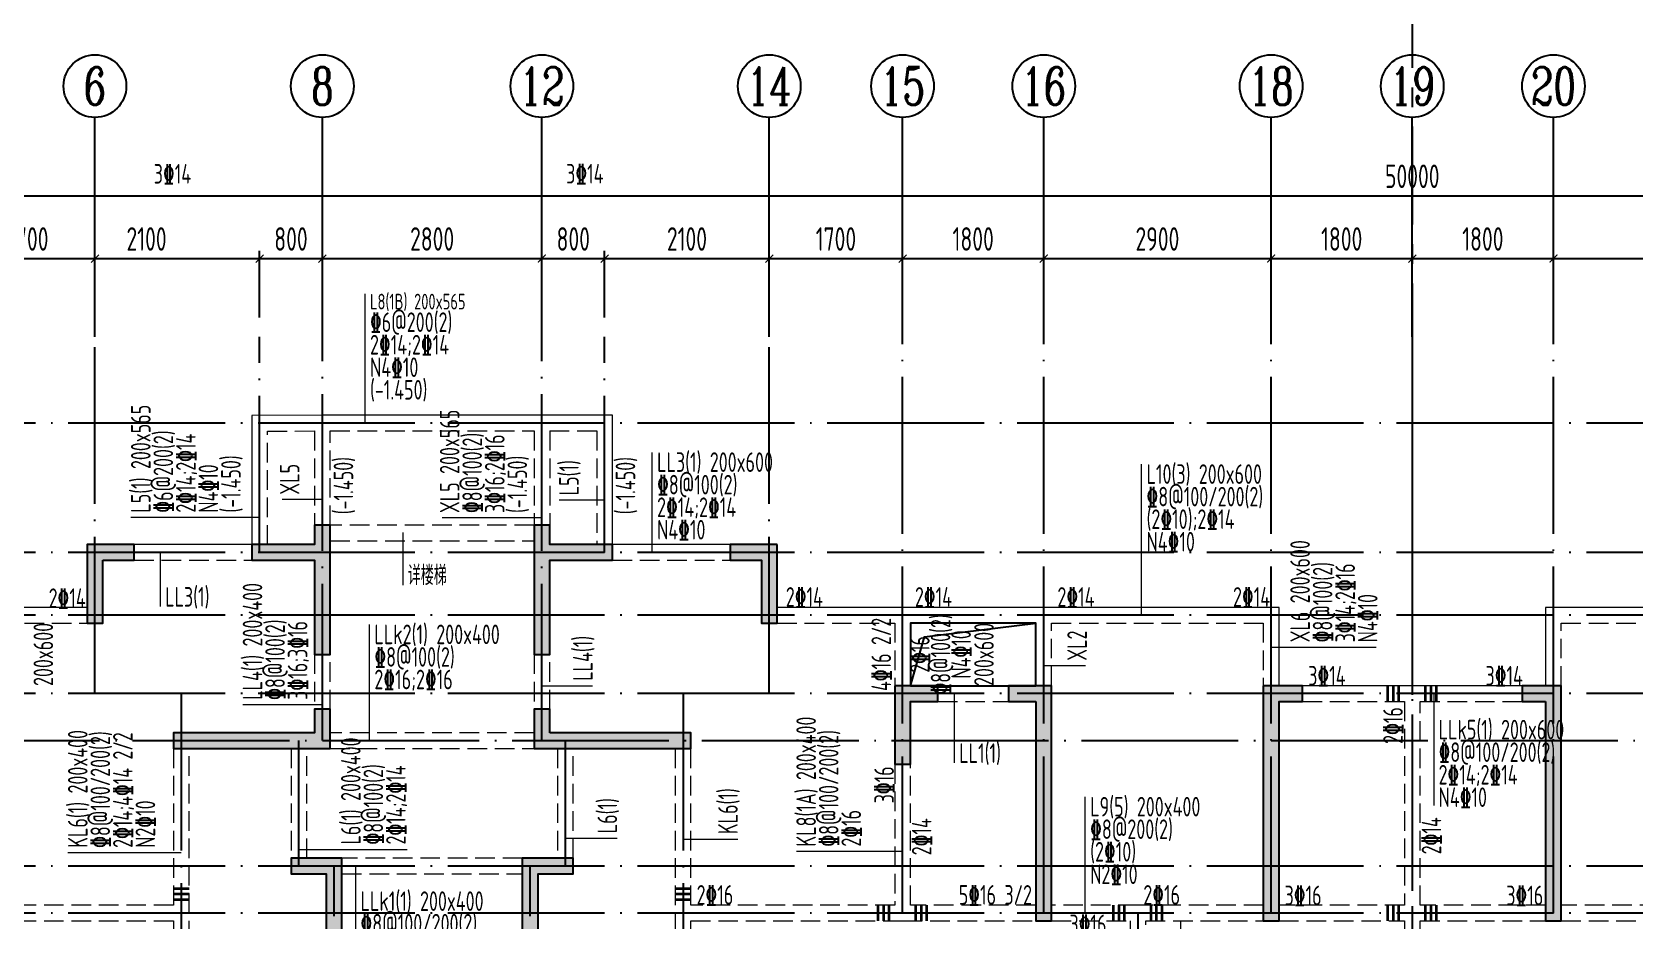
# Model space of a CAD drawing. Extents: x -812054 to 22247, y -644080 to 1003627.
# Drawn here: x -244273 to -223832, y -427565 to -416225 of the extents above; entities that cross this region are included whole.
import ezdxf
from ezdxf.enums import TextEntityAlignment as Align

# ---------------------------------------------------------------- set-up
doc = ezdxf.new("R2010")
doc.units = 0
doc.header["$LTSCALE"] = 1000
for name, pattern in [('CENTER', [2, 1.25, -0.25, 0.25, -0.25]), ('DASH', [0.35, 0.25, -0.1]), ('DOTE', [2.42, 2, -0.2, 0.02, -0.2])]:
    doc.linetypes.add(name, pattern=pattern)
doc.layers.get('0').update_dxf_attribs({"linetype": 'CONTINUOUS'})
doc.layers.get('DEFPOINTS').update_dxf_attribs({"linetype": 'CONTINUOUS'})
for name, color, linetype in [('A-AXIS', 1, 'CONTINUOUS'), ('A-DOTE', 10, 'DOTE'), ('AXIS_NUM', 7, 'CONTINUOUS'), ('S-D洞口', 4, 'CONTINUOUS'), ('S-L主梁线', 4, 'DASH'), ('S-L梁编号', 6, 'CONTINUOUS'), ('S-L梁配筋', 7, 'CONTINUOUS'), ('S-Q墙填充', 252, 'CONTINUOUS'), ('S-Q墙实线', 6, 'CONTINUOUS'), ('S-Y一般标注', 3, 'CONTINUOUS'), ('THIN', 7, 'CONTINUOUS')]:
    doc.layers.add(name, color=color, linetype=linetype)
doc.layers.add('梁附加箍筋', color=1, linetype='CONTINUOUS', lineweight=35)
doc.styles.add('TSSD_Axis', font='complex.shx', dxfattribs={"width": 0.7, "bigfont": 'hztxt.shx'})
doc.styles.add('TSSD_DIMENSION', font='Tssdeng.shx', dxfattribs={"width": 0.7, "bigfont": 'tssdchn.shx'})
doc.styles.add('TSSD_REIN', font='tssdeng.shx', dxfattribs={"width": 0.7, "height": 300, "bigfont": 'tssdchn.shx'})
doc.dimstyles.new('TSSD_100_100', dxfattribs={"dimtxt": 300, "dimasz": 100, "dimexe": 100, "dimexo": 250, "dimgap": 100, "dimtad": 1, "dimdec": 0, "dimzin": 0, "dimdsep": 46, "dimtxsty": 'TSSD_DIMENSION', "dimblk": 'ARCHTICK', "dimcen": 0, "dimdle": 100, "dimclrt": 7, "dimadec": 0, "dimazin": 0, "dimtfac": 1, "dimtdec": 0, "dimtix": 1, "dimtmove": 2, "dimatfit": 3, "dimldrblk": 'ARCHTICK', "dimfxl": 1, "dimtolj": 1, "dimtzin": 0, "dimarcsym": 0})

# ---------------------------------------------------------------- blocks, each defined once
blk = doc.blocks.new('ts_axno')
at = {"color": 0, "linetype": 'ByBlock', "lineweight": -2}
blk.add_circle((0, 0), 0.5, dxfattribs=at)
at = {"color": 0, "linetype": 'ByBlock', "lineweight": -2, "style": 'TSSD_Axis', "width": 0.7}
blk.add_attdef('A', text='', height=0.6, dxfattribs=at).set_placement((0, 0), align=Align.MIDDLE_CENTER)
blk = doc.blocks.new('_ArchTick')
at = {"color": 0, "linetype": 'ByBlock', "const_width": 0.15}
blk.add_lwpolyline([(-0.5, -0.5), (0.5, 0.5)], dxfattribs=at)
blk = doc.blocks.new('*D140')
at = {"layer": 'DEFPOINTS', "color": 0, "transparency": 16777216}
for p in [(12800, 19250), (11100, 18250), (12800, 18250)]:
    blk.add_point(p, dxfattribs=at)
at = {"layer": 'S-Y一般标注', "color": 0, "lineweight": -2, "transparency": 16777216}
for p, q in [((11000, 19250), (12900, 19250)), ((11100, 18500), (11100, 19350)), ((12800, 18500), (12800, 19350))]:
    blk.add_line(p, q, dxfattribs=at)
at = {"layer": 'S-Y一般标注', "color": 0, "lineweight": -2, "transparency": 16777216, "xscale": 100, "yscale": 100, "zscale": 100, "rotation": 180}
blk.add_blockref('_ArchTick', (11100, 19250), dxfattribs=at)
at = {"layer": 'S-Y一般标注', "color": 0, "lineweight": -2, "transparency": 16777216, "xscale": 100, "yscale": 100, "zscale": 100}
blk.add_blockref('_ArchTick', (12800, 19250), dxfattribs=at)
at = {"layer": 'S-Y一般标注', "color": 7, "transparency": 16777216, "insert": (11950, 19500), "char_height": 300, "attachment_point": 5, "style": 'TSSD_DIMENSION'}
blk.add_mtext('\\A1;1700', dxfattribs=at)
blk = doc.blocks.new('*D141')
at = {"layer": 'DEFPOINTS', "color": 0, "transparency": 16777216}
for p in [(14900, 19250), (12800, 18250), (14900, 18250)]:
    blk.add_point(p, dxfattribs=at)
at = {"layer": 'S-Y一般标注', "color": 0, "lineweight": -2, "transparency": 16777216}
for p, q in [((12700, 19250), (15000, 19250)), ((12800, 18500), (12800, 19350)), ((14900, 18500), (14900, 19350))]:
    blk.add_line(p, q, dxfattribs=at)
at = {"layer": 'S-Y一般标注', "color": 0, "lineweight": -2, "transparency": 16777216, "xscale": 100, "yscale": 100, "zscale": 100, "rotation": 180}
blk.add_blockref('_ArchTick', (12800, 19250), dxfattribs=at)
at = {"layer": 'S-Y一般标注', "color": 0, "lineweight": -2, "transparency": 16777216, "xscale": 100, "yscale": 100, "zscale": 100}
blk.add_blockref('_ArchTick', (14900, 19250), dxfattribs=at)
at = {"layer": 'S-Y一般标注', "color": 7, "transparency": 16777216, "insert": (13458, 19500), "char_height": 300, "attachment_point": 5, "style": 'TSSD_DIMENSION'}
blk.add_mtext('\\A1;2100', dxfattribs=at)
blk = doc.blocks.new('*D142')
at = {"layer": 'DEFPOINTS', "color": 0, "transparency": 16777216}
for p in [(18500, 19250), (15700, 18250), (18500, 18250)]:
    blk.add_point(p, dxfattribs=at)
at = {"layer": 'S-Y一般标注', "color": 0, "lineweight": -2, "transparency": 16777216}
for p, q in [((15600, 19250), (18600, 19250)), ((15700, 18500), (15700, 19350)), ((18500, 18500), (18500, 19350))]:
    blk.add_line(p, q, dxfattribs=at)
at = {"layer": 'S-Y一般标注', "color": 0, "lineweight": -2, "transparency": 16777216, "xscale": 100, "yscale": 100, "zscale": 100, "rotation": 180}
blk.add_blockref('_ArchTick', (15700, 19250), dxfattribs=at)
at = {"layer": 'S-Y一般标注', "color": 0, "lineweight": -2, "transparency": 16777216, "xscale": 100, "yscale": 100, "zscale": 100}
blk.add_blockref('_ArchTick', (18500, 19250), dxfattribs=at)
at = {"layer": 'S-Y一般标注', "color": 7, "transparency": 16777216, "insert": (17100, 19500), "char_height": 300, "attachment_point": 5, "style": 'TSSD_DIMENSION'}
blk.add_mtext('\\A1;2800', dxfattribs=at)
blk = doc.blocks.new('*D143')
at = {"layer": 'DEFPOINTS', "color": 0, "transparency": 16777216}
for p in [(19300, 19250), (18500, 18250), (19300, 18250)]:
    blk.add_point(p, dxfattribs=at)
at = {"layer": 'S-Y一般标注', "color": 0, "lineweight": -2, "transparency": 16777216}
for p, q in [((18400, 19250), (19400, 19250)), ((18500, 18500), (18500, 19350)), ((19300, 18500), (19300, 19350))]:
    blk.add_line(p, q, dxfattribs=at)
at = {"layer": 'S-Y一般标注', "color": 0, "lineweight": -2, "transparency": 16777216, "xscale": 100, "yscale": 100, "zscale": 100, "rotation": 180}
blk.add_blockref('_ArchTick', (18500, 19250), dxfattribs=at)
at = {"layer": 'S-Y一般标注', "color": 0, "lineweight": -2, "transparency": 16777216, "xscale": 100, "yscale": 100, "zscale": 100}
blk.add_blockref('_ArchTick', (19300, 19250), dxfattribs=at)
at = {"layer": 'S-Y一般标注', "color": 7, "transparency": 16777216, "insert": (18900, 19500), "char_height": 300, "attachment_point": 5, "style": 'TSSD_DIMENSION'}
blk.add_mtext('\\A1;800', dxfattribs=at)
blk = doc.blocks.new('*D144')
at = {"layer": 'DEFPOINTS', "color": 0, "transparency": 16777216}
for p in [(23100, 19250), (21400, 18250), (23100, 18250)]:
    blk.add_point(p, dxfattribs=at)
at = {"layer": 'S-Y一般标注', "color": 0, "lineweight": -2, "transparency": 16777216}
for p, q in [((21300, 19250), (23200, 19250)), ((21400, 18500), (21400, 19350)), ((23100, 18500), (23100, 19350))]:
    blk.add_line(p, q, dxfattribs=at)
at = {"layer": 'S-Y一般标注', "color": 0, "lineweight": -2, "transparency": 16777216, "xscale": 100, "yscale": 100, "zscale": 100, "rotation": 180}
blk.add_blockref('_ArchTick', (21400, 19250), dxfattribs=at)
at = {"layer": 'S-Y一般标注', "color": 0, "lineweight": -2, "transparency": 16777216, "xscale": 100, "yscale": 100, "zscale": 100}
blk.add_blockref('_ArchTick', (23100, 19250), dxfattribs=at)
at = {"layer": 'S-Y一般标注', "color": 7, "transparency": 16777216, "insert": (22250, 19500), "char_height": 300, "attachment_point": 5, "style": 'TSSD_DIMENSION'}
blk.add_mtext('\\A1;1700', dxfattribs=at)
blk = doc.blocks.new('*D145')
at = {"layer": 'DEFPOINTS', "color": 0, "transparency": 16777216}
for p in [(24900, 19250), (23100, 18250), (24900, 18250)]:
    blk.add_point(p, dxfattribs=at)
at = {"layer": 'S-Y一般标注', "color": 0, "lineweight": -2, "transparency": 16777216}
for p, q in [((23000, 19250), (25000, 19250)), ((23100, 18500), (23100, 19350)), ((24900, 18500), (24900, 19350))]:
    blk.add_line(p, q, dxfattribs=at)
at = {"layer": 'S-Y一般标注', "color": 0, "lineweight": -2, "transparency": 16777216, "xscale": 100, "yscale": 100, "zscale": 100, "rotation": 180}
blk.add_blockref('_ArchTick', (23100, 19250), dxfattribs=at)
at = {"layer": 'S-Y一般标注', "color": 0, "lineweight": -2, "transparency": 16777216, "xscale": 100, "yscale": 100, "zscale": 100}
blk.add_blockref('_ArchTick', (24900, 19250), dxfattribs=at)
at = {"layer": 'S-Y一般标注', "color": 7, "transparency": 16777216, "insert": (24000, 19500), "char_height": 300, "attachment_point": 5, "style": 'TSSD_DIMENSION'}
blk.add_mtext('\\A1;1800', dxfattribs=at)
blk = doc.blocks.new('*D146')
at = {"layer": 'DEFPOINTS', "color": 0, "transparency": 16777216}
for p in [(27800, 19250), (24900, 18250), (27800, 18250)]:
    blk.add_point(p, dxfattribs=at)
at = {"layer": 'S-Y一般标注', "color": 0, "lineweight": -2, "transparency": 16777216}
for p, q in [((24800, 19250), (27900, 19250)), ((24900, 18500), (24900, 19350)), ((27800, 18500), (27800, 19350))]:
    blk.add_line(p, q, dxfattribs=at)
at = {"layer": 'S-Y一般标注', "color": 0, "lineweight": -2, "transparency": 16777216, "xscale": 100, "yscale": 100, "zscale": 100, "rotation": 180}
blk.add_blockref('_ArchTick', (24900, 19250), dxfattribs=at)
at = {"layer": 'S-Y一般标注', "color": 0, "lineweight": -2, "transparency": 16777216, "xscale": 100, "yscale": 100, "zscale": 100}
blk.add_blockref('_ArchTick', (27800, 19250), dxfattribs=at)
at = {"layer": 'S-Y一般标注', "color": 7, "transparency": 16777216, "insert": (26350, 19500), "char_height": 300, "attachment_point": 5, "style": 'TSSD_DIMENSION'}
blk.add_mtext('\\A1;2900', dxfattribs=at)
blk = doc.blocks.new('*D147')
at = {"layer": 'DEFPOINTS', "color": 0, "transparency": 16777216}
for p in [(29600, 19250), (27800, 18250), (29600, 18250)]:
    blk.add_point(p, dxfattribs=at)
at = {"layer": 'S-Y一般标注', "color": 0, "lineweight": -2, "transparency": 16777216}
for p, q in [((27700, 19250), (29700, 19250)), ((27800, 18500), (27800, 19350)), ((29600, 18500), (29600, 19350))]:
    blk.add_line(p, q, dxfattribs=at)
at = {"layer": 'S-Y一般标注', "color": 0, "lineweight": -2, "transparency": 16777216, "xscale": 100, "yscale": 100, "zscale": 100, "rotation": 180}
blk.add_blockref('_ArchTick', (27800, 19250), dxfattribs=at)
at = {"layer": 'S-Y一般标注', "color": 0, "lineweight": -2, "transparency": 16777216, "xscale": 100, "yscale": 100, "zscale": 100}
blk.add_blockref('_ArchTick', (29600, 19250), dxfattribs=at)
at = {"layer": 'S-Y一般标注', "color": 7, "transparency": 16777216, "insert": (28700, 19500), "char_height": 300, "attachment_point": 5, "style": 'TSSD_DIMENSION'}
blk.add_mtext('\\A1;1800', dxfattribs=at)
blk = doc.blocks.new('*D148')
at = {"layer": 'DEFPOINTS', "color": 0, "transparency": 16777216}
for p in [(31400, 19250), (29600, 18250), (31400, 18250)]:
    blk.add_point(p, dxfattribs=at)
at = {"layer": 'S-Y一般标注', "color": 0, "lineweight": -2, "transparency": 16777216}
for p, q in [((29500, 19250), (31500, 19250)), ((29600, 18500), (29600, 19350)), ((31400, 18500), (31400, 19350))]:
    blk.add_line(p, q, dxfattribs=at)
at = {"layer": 'S-Y一般标注', "color": 0, "lineweight": -2, "transparency": 16777216, "xscale": 100, "yscale": 100, "zscale": 100, "rotation": 180}
blk.add_blockref('_ArchTick', (29600, 19250), dxfattribs=at)
at = {"layer": 'S-Y一般标注', "color": 0, "lineweight": -2, "transparency": 16777216, "xscale": 100, "yscale": 100, "zscale": 100}
blk.add_blockref('_ArchTick', (31400, 19250), dxfattribs=at)
at = {"layer": 'S-Y一般标注', "color": 7, "transparency": 16777216, "insert": (30500, 19500), "char_height": 300, "attachment_point": 5, "style": 'TSSD_DIMENSION'}
blk.add_mtext('\\A1;1800', dxfattribs=at)
blk = doc.blocks.new('*D149')
at = {"layer": 'DEFPOINTS', "color": 0, "transparency": 16777216}
for p in [(34300, 19250), (31400, 18250), (34300, 18250)]:
    blk.add_point(p, dxfattribs=at)
at = {"layer": 'S-Y一般标注', "color": 0, "lineweight": -2, "transparency": 16777216}
for p, q in [((31300, 19250), (34400, 19250)), ((31400, 18500), (31400, 19350)), ((34300, 18500), (34300, 19350))]:
    blk.add_line(p, q, dxfattribs=at)
at = {"layer": 'S-Y一般标注', "color": 0, "lineweight": -2, "transparency": 16777216, "xscale": 100, "yscale": 100, "zscale": 100, "rotation": 180}
blk.add_blockref('_ArchTick', (31400, 19250), dxfattribs=at)
at = {"layer": 'S-Y一般标注', "color": 0, "lineweight": -2, "transparency": 16777216, "xscale": 100, "yscale": 100, "zscale": 100}
blk.add_blockref('_ArchTick', (34300, 19250), dxfattribs=at)
at = {"layer": 'S-Y一般标注', "color": 7, "transparency": 16777216, "insert": (32850, 19500), "char_height": 300, "attachment_point": 5, "style": 'TSSD_DIMENSION'}
blk.add_mtext('\\A1;2900', dxfattribs=at)
blk = doc.blocks.new('*D159')
at = {"layer": 'DEFPOINTS', "color": 0, "transparency": 16777216}
for p in [(54600, 20050), (4600, 18250), (54600, 18250)]:
    blk.add_point(p, dxfattribs=at)
at = {"layer": 'S-Y一般标注', "color": 0, "lineweight": -2, "transparency": 16777216}
for p, q in [((4500, 20050), (54700, 20050)), ((4600, 18500), (4600, 20150)), ((54600, 18500), (54600, 20150))]:
    blk.add_line(p, q, dxfattribs=at)
at = {"layer": 'S-Y一般标注', "color": 0, "lineweight": -2, "transparency": 16777216, "xscale": 100, "yscale": 100, "zscale": 100, "rotation": 180}
blk.add_blockref('_ArchTick', (4600, 20050), dxfattribs=at)
at = {"layer": 'S-Y一般标注', "color": 0, "lineweight": -2, "transparency": 16777216, "xscale": 100, "yscale": 100, "zscale": 100}
blk.add_blockref('_ArchTick', (54600, 20050), dxfattribs=at)
at = {"layer": 'S-Y一般标注', "color": 7, "transparency": 16777216, "insert": (29600, 20300), "char_height": 300, "attachment_point": 5, "style": 'TSSD_DIMENSION'}
blk.add_mtext('\\A1;50000', dxfattribs=at)
blk = doc.blocks.new('*D170')
at = {"layer": 'DEFPOINTS', "color": 0, "transparency": 16777216}
for p in [(15700, 19250), (14900, 18250), (15700, 18250)]:
    blk.add_point(p, dxfattribs=at)
at = {"layer": 'S-Y一般标注', "color": 0, "lineweight": -2, "transparency": 16777216}
for p, q in [((14800, 19250), (15800, 19250)), ((14900, 18500), (14900, 19350)), ((15700, 18500), (15700, 19350))]:
    blk.add_line(p, q, dxfattribs=at)
at = {"layer": 'S-Y一般标注', "color": 0, "lineweight": -2, "transparency": 16777216, "xscale": 100, "yscale": 100, "zscale": 100, "rotation": 180}
blk.add_blockref('_ArchTick', (14900, 19250), dxfattribs=at)
at = {"layer": 'S-Y一般标注', "color": 0, "lineweight": -2, "transparency": 16777216, "xscale": 100, "yscale": 100, "zscale": 100}
blk.add_blockref('_ArchTick', (15700, 19250), dxfattribs=at)
at = {"layer": 'S-Y一般标注', "color": 7, "transparency": 16777216, "insert": (15300, 19500), "char_height": 300, "attachment_point": 5, "style": 'TSSD_DIMENSION'}
blk.add_mtext('\\A1;800', dxfattribs=at)
blk = doc.blocks.new('*D171')
at = {"layer": 'DEFPOINTS', "color": 0, "transparency": 16777216}
for p in [(21400, 19250), (19300, 18250), (21400, 18250)]:
    blk.add_point(p, dxfattribs=at)
at = {"layer": 'S-Y一般标注', "color": 0, "lineweight": -2, "transparency": 16777216}
for p, q in [((19200, 19250), (21500, 19250)), ((19300, 18500), (19300, 19350)), ((21400, 18500), (21400, 19350))]:
    blk.add_line(p, q, dxfattribs=at)
at = {"layer": 'S-Y一般标注', "color": 0, "lineweight": -2, "transparency": 16777216, "xscale": 100, "yscale": 100, "zscale": 100, "rotation": 180}
blk.add_blockref('_ArchTick', (19300, 19250), dxfattribs=at)
at = {"layer": 'S-Y一般标注', "color": 0, "lineweight": -2, "transparency": 16777216, "xscale": 100, "yscale": 100, "zscale": 100}
blk.add_blockref('_ArchTick', (21400, 19250), dxfattribs=at)
at = {"layer": 'S-Y一般标注', "color": 7, "transparency": 16777216, "insert": (20350, 19500), "char_height": 300, "attachment_point": 5, "style": 'TSSD_DIMENSION'}
blk.add_mtext('\\A1;2100', dxfattribs=at)
blk = doc.blocks.new('20210807.15312078')
at = {"layer": 'S-Q墙填充'}
h = blk.add_hatch(color=252, dxfattribs=at)
h.dxf.hatch_style = 1
h.paths.add_polyline_path([(72216, 67840), (72216, 68190), (72016, 68190), (72016, 67940), (71216, 67940), (71216, 67740), (72016, 67740), (72016, 66540), (72216, 66540)])
h = blk.add_hatch(color=252, dxfattribs=at)
h.dxf.hatch_style = 1
h.paths.add_polyline_path([(74816, 67840), (74816, 66540), (75016, 66540), (75016, 67740), (75815, 67740), (75815, 67940), (75016, 67940), (75016, 68190), (74816, 68190)])
h = blk.add_hatch(color=252, dxfattribs=at)
h.dxf.hatch_style = 1
h.paths.add_polyline_path([(69316, 67740), (69716, 67740), (69716, 67940), (69116, 67940), (69116, 66940), (69316, 66940)])
h = blk.add_hatch(color=252, dxfattribs=at)
h.dxf.hatch_style = 1
h.paths.add_polyline_path([(77916, 67940), (77316, 67940), (77316, 67740), (77716, 67740), (77716, 66940), (77916, 66940)])
h = blk.add_hatch(color=252, dxfattribs=at)
h.dxf.hatch_style = 1
h.paths.add_polyline_path([(79416, 66140), (79416, 65140), (79616, 65140), (79616, 65940), (79966, 65940), (79966, 66140)])
h = blk.add_hatch(color=252, dxfattribs=at)
h.dxf.hatch_style = 1
h.paths.add_polyline_path([(81216, 65940), (81216, 63140), (81416, 63140), (81416, 66140), (80866, 66140), (80866, 65940)])
h = blk.add_hatch(color=252, dxfattribs=at)
h.dxf.hatch_style = 1
h.paths.add_polyline_path([(84116, 66140), (84116, 63140), (84316, 63140), (84316, 65940), (84616, 65940), (84616, 66140)])
h = blk.add_hatch(color=252, dxfattribs=at)
h.dxf.hatch_style = 1
h.paths.add_polyline_path([(87716, 65940), (87716, 63140), (87916, 63140), (87916, 66140), (87416, 66140), (87416, 65940)])
h = blk.add_hatch(color=252, dxfattribs=at)
h.dxf.hatch_style = 1
h.paths.add_polyline_path([(72216, 65340), (72216, 65840), (72016, 65840), (72016, 65540), (71816, 65540), (70216, 65540), (70216, 65340), (71816, 65340)])
h = blk.add_hatch(color=252, dxfattribs=at)
h.dxf.hatch_style = 1
h.paths.add_polyline_path([(75016, 65540), (75016, 65840), (74816, 65840), (74816, 65340), (75216, 65340), (76816, 65340), (76816, 65540), (75216, 65540)])
h = blk.add_hatch(color=252, dxfattribs=at)
h.dxf.hatch_style = 1
h.paths.add_polyline_path([(72366, 63940), (71716, 63940), (71716, 63740), (72166, 63740), (72166, 61640), (72566, 61640), (72566, 61840), (72366, 61840)])
h = blk.add_hatch(color=252, dxfattribs=at)
h.dxf.hatch_style = 1
h.paths.add_polyline_path([(74666, 61840), (74466, 61840), (74466, 61640), (74866, 61640), (74866, 63740), (75316, 63740), (75316, 63940), (74666, 63940)])
at = {"layer": 'S-D洞口', "color": 5}
blk.add_lwpolyline([(79616, 66140), (81216, 66140), (81216, 66940), (79616, 66940), (79616, 66140), (79793, 66762), (81216, 66940)], dxfattribs=at)
at = {"layer": 'S-L主梁线', "linetype": 'ByBlock', "lineweight": 18}
for p, q in [((72116, 69590), (71215, 69589)), ((71215, 69589), (71216, 67940)), ((74915, 69590), (72116, 69590)), ((75816, 69590), (74915, 69590)), ((75815, 67940), (75816, 69590)), ((71216, 67940), (69716, 67940)), ((77316, 67940), (75815, 67940)), ((69116, 67140), (67516, 67140)), ((79516, 67140), (77916, 67140)), ((81316, 67140), (79516, 67140)), ((84316, 67140), (81316, 67140)), ((84316, 66140), (84316, 67140)), ((87716, 67140), (87716, 66140)), ((90716, 67140), (87716, 67140)), ((79616, 66940), (81216, 66940)), ((79616, 66140), (79616, 66940)), ((81216, 66940), (81216, 66140)), ((80866, 66140), (79966, 66140)), ((86016, 66140), (84616, 66140)), ((87416, 66140), (86016, 66140))]:
    blk.add_line(p, q, dxfattribs=at)
at = {"layer": 'S-L主梁线', "linetype": 'DASH', "lineweight": 18}
for p, q in [((71415, 69389), (72016, 69390)), ((71416, 67940), (71415, 69389)), ((72016, 69390), (72016, 68190)), ((72216, 69390), (74815, 69390)), ((72216, 68190), (72216, 69390)), ((74815, 69390), (74816, 68190)), ((74815, 69390), (74816, 68190)), ((75015, 69390), (75616, 69390)), ((75015, 69390), (75016, 68190)), ((75616, 69390), (75615, 67940)), ((74816, 68190), (72216, 68190)), ((72216, 67990), (74816, 67990)), ((69716, 67740), (71216, 67740)), ((75815, 67740), (77316, 67740)), ((67616, 66940), (69116, 66940)), ((77916, 66940), (79416, 66940)), ((79416, 66940), (79416, 66140)), ((81416, 66940), (84116, 66940)), ((81416, 66140), (81416, 66940)), ((84116, 66940), (84116, 66140)), ((87916, 66940), (90616, 66940)), ((87916, 66140), (87916, 66940)), ((72016, 66540), (72016, 65840)), ((72216, 65840), (72216, 66540)), ((74816, 66540), (74816, 65840)), ((75016, 65840), (75016, 66540)), ((79966, 65940), (80866, 65940)), ((84616, 65940), (85916, 65940)), ((85916, 65940), (85916, 63340)), ((86116, 65940), (87416, 65940)), ((86116, 63340), (86116, 65940)), ((74816, 65540), (72216, 65540)), ((70216, 65340), (70216, 63340)), ((70416, 63240), (70416, 65340)), ((71716, 65340), (71716, 63940)), ((71916, 63940), (71916, 65340)), ((72216, 65340), (74816, 65340)), ((75116, 65340), (75116, 63940)), ((75316, 63940), (75316, 65340)), ((76616, 65340), (76616, 63240)), ((76816, 63340), (76816, 65340)), ((79416, 65140), (79416, 63340)), ((79616, 63340), (79616, 65140)), ((74666, 63940), (72366, 63940)), ((72366, 63740), (74666, 63740)), ((70216, 63340), (67616, 63340)), ((70416, 61840), (70416, 63240)), ((76616, 63240), (76616, 61840)), ((79416, 63340), (76816, 63340)), ((81216, 63340), (79616, 63340)), ((82516, 63340), (81416, 63340)), ((84116, 63340), (82516, 63340)), ((85916, 63340), (84316, 63340)), ((87716, 63340), (86116, 63340)), ((89516, 63340), (87916, 63340)), ((67516, 63140), (70216, 63140)), ((70216, 63140), (70216, 61840)), ((76816, 63140), (79516, 63140)), ((76816, 61840), (76816, 63140)), ((79516, 63140), (81216, 63140)), ((81416, 63140), (82416, 63140)), ((82416, 63140), (82416, 60290)), ((82616, 63140), (84116, 63140)), ((82616, 60290), (82616, 63140)), ((84316, 63140), (85916, 63140)), ((85916, 63140), (85916, 58840)), ((86116, 58840), (86116, 63140)), ((86116, 63140), (87716, 63140)), ((87916, 63140), (89416, 63140))]:
    blk.add_line(p, q, dxfattribs=at)
blk.add_lwpolyline([(83066, 58840), (83066, 63140)], dxfattribs=at)
at = {"layer": 'S-Q墙实线'}
blk.add_lwpolyline([(72216, 67840), (72216, 68190), (72016, 68190), (72016, 67940), (71216, 67940), (71216, 67740), (72016, 67740), (72016, 66540), (72216, 66540), (72216, 67840)], dxfattribs=at)
for points in [[(74816, 67840), (74816, 66540), (75016, 66540), (75016, 67740), (75815, 67740), (75815, 67940), (75016, 67940), (75016, 68190), (74816, 68190)], [(69316, 67740), (69716, 67740), (69716, 67940), (69116, 67940), (69116, 66940), (69316, 66940)], [(77916, 67940), (77316, 67940), (77316, 67740), (77716, 67740), (77716, 66940), (77916, 66940)], [(79416, 66140), (79416, 65140), (79616, 65140), (79616, 65940), (79966, 65940), (79966, 66140)], [(81216, 65940), (81216, 63140), (81416, 63140), (81416, 66140), (80866, 66140), (80866, 65940)], [(84116, 66140), (84116, 63140), (84316, 63140), (84316, 65940), (84616, 65940), (84616, 66140)], [(87716, 65940), (87716, 63140), (87916, 63140), (87916, 66140), (87416, 66140), (87416, 65940)], [(72216, 65340), (72216, 65840), (72016, 65840), (72016, 65540), (71816, 65540), (70216, 65540), (70216, 65340), (71816, 65340)], [(75016, 65540), (75016, 65840), (74816, 65840), (74816, 65340), (75216, 65340), (76816, 65340), (76816, 65540), (75216, 65540)], [(72366, 63940), (71716, 63940), (71716, 63740), (72166, 63740), (72166, 61640), (72566, 61640), (72566, 61840), (72366, 61840)], [(74666, 61840), (74466, 61840), (74466, 61640), (74866, 61640), (74866, 63740), (75316, 63740), (75316, 63940), (74666, 63940)]]:
    blk.add_lwpolyline(points, close=True, dxfattribs=at)
blk = doc.blocks.new('20210726.16395156')
at = {"layer": 'A-AXIS'}
for p, q in [((12800, 18249.9), (12800, 21049.9)), ((15700, 18249.9), (15700, 21049.9)), ((18500, 18249.9), (18500, 21049.9)), ((21400, 18249.9), (21400, 21049.9)), ((23100, 18249.9), (23100, 21049.9)), ((24900, 18249.9), (24900, 21049.9)), ((27800, 18249.9), (27800, 21049.9)), ((29600, 18249.9), (29600, 21049.9)), ((31400, 18249.9), (31400, 21049.9))]:
    blk.add_line(p, q, dxfattribs=at)
at = {"layer": 'A-DOTE'}
for p, q in [((12800, 13700), (12800, 18249.9)), ((14900, 15500), (14900, 18249.9)), ((15700, 13100.3), (15700, 18249.9)), ((18500, 13100.3), (18500, 18249.9)), ((19300, 15500), (19300, 18249.9)), ((21400, 13700), (21400, 18249.9)), ((23100, 10900), (23100, 18249.9)), ((24900, 10900), (24900, 18249.9)), ((27800, 10900), (27800, 18249.9)), ((29600, 18249.9), (29600, 3600)), ((31400, 10900), (31400, 18249.9)), ((55600, 17150), (3600, 17150)), ((55600, 15500), (3600, 15500)), ((55600, 14700), (3600, 14700)), ((55600, 13700), (3600, 13700)), ((13900.2, 13700), (13900, 3600)), ((20299.8, 13700), (20300, 3600)), ((3600, 13100.3), (55600, 13100.3)), ((15400, 11500), (15400, 13100)), ((18800, 11500), (18800, 13100)), ((55600, 11500), (3600, 11500)), ((15850, 3600), (15850, 11500)), ((18350, 3600.1), (18350, 11500)), ((55600, 10900), (3600, 10900)), ((26100, 10900), (26100, 3600))]:
    blk.add_line(p, q, dxfattribs=at)
at = {"layer": 'A-AXIS'}
ref = blk.add_blockref('ts_axno', (12800, 21449.9), dxfattribs=dict(at, xscale=800, yscale=800, zscale=800))
ref.add_attrib('5', '6', dxfattribs={"layer": 'AXIS_NUM', "height": 480, "style": 'TSSD_Axis', "width": 0.7}).set_placement((12800, 21449.9), align=Align.MIDDLE_CENTER)
ref = blk.add_blockref('ts_axno', (15700, 21449.9), dxfattribs=dict(at, xscale=800, yscale=800, zscale=800))
ref.add_attrib('6', '8', dxfattribs={"layer": 'AXIS_NUM', "height": 480, "style": 'TSSD_Axis', "width": 0.7}).set_placement((15700, 21449.9), align=Align.MIDDLE_CENTER)
ref = blk.add_blockref('ts_axno', (18500, 21449.9), dxfattribs=dict(at, xscale=800, yscale=800, zscale=800))
ref.add_attrib('7', '12', dxfattribs={"layer": 'AXIS_NUM', "height": 480, "style": 'TSSD_Axis', "width": 0.7}).set_placement((18500, 21449.9), align=Align.MIDDLE_CENTER)
ref = blk.add_blockref('ts_axno', (21400, 21449.9), dxfattribs=dict(at, xscale=800, yscale=800, zscale=800))
ref.add_attrib('8', '14', dxfattribs={"layer": 'AXIS_NUM', "height": 480, "style": 'TSSD_Axis', "width": 0.7}).set_placement((21400, 21449.9), align=Align.MIDDLE_CENTER)
ref = blk.add_blockref('ts_axno', (23100, 21449.9), dxfattribs=dict(at, xscale=800, yscale=800, zscale=800))
ref.add_attrib('9', '15', dxfattribs={"layer": 'AXIS_NUM', "height": 480, "style": 'TSSD_Axis', "width": 0.7}).set_placement((23100, 21449.9), align=Align.MIDDLE_CENTER)
ref = blk.add_blockref('ts_axno', (24900, 21449.9), dxfattribs=dict(at, xscale=800, yscale=800, zscale=800))
ref.add_attrib('10', '16', dxfattribs={"layer": 'AXIS_NUM', "height": 480, "style": 'TSSD_Axis', "width": 0.7}).set_placement((24900, 21449.9), align=Align.MIDDLE_CENTER)
ref = blk.add_blockref('ts_axno', (27800, 21449.9), dxfattribs=dict(at, xscale=800, yscale=800, zscale=800))
ref.add_attrib('11', '18', dxfattribs={"layer": 'AXIS_NUM', "height": 480, "style": 'TSSD_Axis', "width": 0.7}).set_placement((27800, 21449.9), align=Align.MIDDLE_CENTER)
ref = blk.add_blockref('ts_axno', (29600, 21449.9), dxfattribs=dict(at, xscale=800, yscale=800, zscale=800))
ref.add_attrib('12', '19', dxfattribs={"layer": 'AXIS_NUM', "height": 480, "style": 'TSSD_Axis', "width": 0.7}).set_placement((29600, 21449.9), align=Align.MIDDLE_CENTER)
ref = blk.add_blockref('ts_axno', (31400, 21449.9), dxfattribs=dict(at, xscale=800, yscale=800, zscale=800))
ref.add_attrib('13', '20', dxfattribs={"layer": 'AXIS_NUM', "height": 480, "style": 'TSSD_Axis', "width": 0.7}).set_placement((31400, 21449.9), align=Align.MIDDLE_CENTER)
at = {"layer": 'S-Y一般标注'}
for base, p1, p2, picture, middle in [((54600, 20049.9), (4600, 18249.9), (54600, 18249.9), '*D159', (29600, 20299.9)), ((12800, 19249.9), (11100, 18249.9), (12800, 18249.9), '*D140', (11950, 19499.9)), ((15700, 19249.9), (14900, 18249.9), (15700, 18249.9), '*D170', (15300, 19499.9)), ((18500, 19249.9), (15700, 18249.9), (18500, 18249.9), '*D142', (17100, 19499.9)), ((19300, 19249.9), (18500, 18249.9), (19300, 18249.9), '*D143', (18900, 19499.9)), ((21400, 19249.9), (19300, 18249.9), (21400, 18249.9), '*D171', (20350, 19499.9)), ((23100, 19249.9), (21400, 18249.9), (23100, 18249.9), '*D144', (22250, 19499.9)), ((24900, 19249.9), (23100, 18249.9), (24900, 18249.9), '*D145', (24000, 19499.9)), ((27800, 19249.9), (24900, 18249.9), (27800, 18249.9), '*D146', (26350, 19499.9)), ((29600, 19249.9), (27800, 18249.9), (29600, 18249.9), '*D147', (28700, 19499.9)), ((31400, 19249.9), (29600, 18249.9), (31400, 18249.9), '*D148', (30500, 19499.9)), ((34300, 19249.9), (31400, 18249.9), (34300, 18249.9), '*D149', (32850, 19499.9))]:
    dim = blk.add_linear_dim(base=base, p1=p1, p2=p2, dimstyle='TSSD_100_100', dxfattribs=at)
    dim.commit()
    dim.dimension.update_dxf_attribs({"geometry": picture, "text_midpoint": middle})
dim = blk.add_linear_dim(base=(14900, 19249.9), p1=(12800, 18249.9), p2=(14900, 18249.9), dimstyle='TSSD_100_100', dxfattribs=at)
dim.commit()
dim.dimension.update_dxf_attribs({"geometry": '*D141', "text_midpoint": (13458.1, 19499.9), "dimtype": 160})

msp = doc.modelspace()

# ---------------------------------------------------------------- linework, layer by layer
at = {"layer": 'S-L梁编号', "lineweight": 18}
for p, q in [((-240026.25, -421214.69), (-240026.25, -419563.65)), ((-236364.97, -422864.69), (-236364.97, -421586.55)), ((-230122.79, -423664.69), (-230122.79, -421739.05)), ((-240571.34, -422188.89), (-241084.26, -422188.89)), ((-236971.71, -422198.19), (-237551.47, -422198.19)), ((-241371.5, -422418.9), (-243011.89, -422418.9)), ((-237771.05, -422423.56), (-239043.7, -422423.56)), ((-239544.92, -422610.21), (-239544.92, -423281.13)), ((-242639.16, -422864.69), (-242639.16, -423555.17)), ((-239970.12, -425264.42), (-239970.12, -423783.94)), ((-228471.35, -424073.24), (-227133.92, -424073.24)), ((-231371.34, -424307.22), (-230840.57, -424307.22)), ((-237771.34, -424563.8), (-237124.31, -424563.8)), ((-232511.84, -424664.97), (-232511.84, -425549.51)), ((-226398.25, -424664.69), (-226398.25, -426092.26)), ((-240571.34, -424806.31), (-241586.78, -424806.31)), ((-230841.9, -427464.69), (-230841.9, -425981.86)), ((-237471.46, -426509.12), (-236812.1, -426509.12)), ((-235971.34, -426520.93), (-235273.55, -426520.93)), ((-242371.33, -426694.84), (-243815.6, -426694.84)), ((-240871.4, -426652.3), (-239488.98, -426652.3)), ((-233171.34, -426679.19), (-234526.38, -426679.19)), ((-240146.7, -426864.69), (-240146.7, -428031.3))]:
    msp.add_line(p, q, dxfattribs=at)
at = {"layer": 'THIN', "linetype": 'CENTER'}
msp.add_line((-226671.34, -415431.91), (-226671.34, -439298.84), dxfattribs=at)
at = {"layer": '梁附加箍筋', "lineweight": 35}
for p, q in [((-226981.34, -424764.69), (-226981.34, -424564.69)), ((-226911.34, -424764.69), (-226911.34, -424564.69)), ((-226841.34, -424764.69), (-226841.34, -424564.69)), ((-226501.34, -424764.69), (-226501.34, -424564.69)), ((-226431.34, -424764.69), (-226431.34, -424564.69)), ((-226361.34, -424764.69), (-226361.34, -424564.69)), ((-242271.33, -427154.69), (-242471.33, -427154.69)), ((-242271.33, -427224.69), (-242471.33, -427224.69)), ((-235871.34, -427154.69), (-236071.34, -427154.69)), ((-235871.34, -427224.69), (-236071.34, -427224.69)), ((-242271.33, -427294.69), (-242471.33, -427294.69)), ((-235871.34, -427294.69), (-236071.34, -427294.69)), ((-233481.34, -427564.69), (-233481.34, -427364.69)), ((-233411.34, -427564.69), (-233411.34, -427364.69)), ((-233341.34, -427564.69), (-233341.34, -427364.69)), ((-233001.34, -427564.69), (-233001.34, -427364.69)), ((-232931.34, -427564.69), (-232931.34, -427364.69)), ((-232861.34, -427564.69), (-232861.34, -427364.69)), ((-230481.35, -427564.69), (-230481.35, -427364.69)), ((-230411.35, -427564.69), (-230411.35, -427364.69)), ((-230341.35, -427564.69), (-230341.35, -427364.69)), ((-230001.35, -427564.69), (-230001.35, -427364.69)), ((-229931.35, -427564.69), (-229931.35, -427364.69)), ((-229861.35, -427564.69), (-229861.35, -427364.69)), ((-226981.35, -427564.69), (-226981.35, -427364.69)), ((-226911.35, -427564.69), (-226911.35, -427364.69)), ((-226841.35, -427564.69), (-226841.35, -427364.69)), ((-226501.35, -427564.69), (-226501.35, -427364.69)), ((-226431.35, -427564.69), (-226431.35, -427364.69)), ((-226361.35, -427564.69), (-226361.35, -427364.69))]:
    msp.add_line(p, q, dxfattribs=at)

# ---------------------------------------------------------------- block references
at = {"layer": 'A-DOTE'}
msp.add_blockref('20210726.16395156', (-256271.34, -438364.74), dxfattribs=at)
at = {"layer": 'S-Q墙填充'}
msp.add_blockref('20210807.15312078', (-312686.98, -490704.25), dxfattribs=at)

# ---------------------------------------------------------------- texts
at = {"layer": 'S-L梁编号', "color": 6, "style": 'TSSD_REIN', "width": 0.7}
for s, height, p in [('L8(1B) 200x565', 200, (-239963.75, -419763.65)), ('LL3(1) 200x600', 250, (-236302.47, -421836.55)), ('L10(3) 200x600', 250, (-230060.29, -421989.05)), ('详楼梯', 250, (-239482.42, -423281.13)), ('LL3(1)', 250, (-242576.66, -423555.17)), ('LLk2(1) 200x400', 250, (-239907.62, -424033.94)), ('LLk5(1) 200x600', 250, (-226335.75, -425248.99)), ('LL1(1)', 250, (-232449.34, -425549.51)), ('L9(5) 200x400', 250, (-230779.4, -426231.86)), ('LLk1(1) 200x400', 250, (-240084.2, -427437.07))]:
    msp.add_text(s, height=height, dxfattribs=at).set_placement(p)
for s, p in [('L5(1) 200x565', (-242761.89, -422356.4)), ('XL5 200x565', (-238822.55, -422361.06)), ('L5(1)', (-237301.47, -422135.69)), ('XL5', (-240863.1, -422126.39)), ('XL6 200x600', (-227977.19, -424010.74)), ('LL4(1) 200x400', (-241336.78, -424743.81)), ('LL4(1)', (-237124.31, -424501.3)), ('XL2', (-230821.34, -424244.72)), ('KL8(1A) 200x400', (-234276.38, -426616.69)), ('KL6(1) 200x400', (-243565.6, -426632.34)), ('L6(1) 200x400', (-240083.21, -426589.8)), ('KL6(1)', (-235273.55, -426458.43)), ('L6(1)', (-236812.1, -426446.62))]:
    msp.add_text(s, height=250, rotation=90, dxfattribs=at).set_placement(p)
at = {"layer": 'S-L梁配筋', "color": 7, "style": 'TSSD_REIN', "width": 0.7}
for s, p in [('3%%13214', (-242721.34, -418158.77)), ('%%1326@200(2)', (-239963.75, -420051.15)), ('2%%13214;2%%13214', (-239963.75, -420338.65)), ('N4%%13210', (-239963.75, -420626.15)), ('(-1.450)', (-239963.75, -420913.65)), ('%%1328@100(2)', (-236302.47, -422124.05)), ('%%1328@100/200(2)', (-230060.29, -422276.55)), ('2%%13214;2%%13214', (-236302.47, -422411.55)), ('(2%%13210);2%%13214', (-230060.29, -422564.05)), ('N4%%13210', (-236302.47, -422699.05)), ('N4%%13210', (-230060.29, -422851.55)), ('%%1328@100(2)', (-239907.62, -424321.44)), ('2%%13216;2%%13216', (-239907.62, -424608.94)), ('%%1328@100/200(2)', (-226335.75, -425536.49)), ('2%%13214;2%%13214', (-226335.75, -425823.99)), ('N4%%13210', (-226335.75, -426111.49)), ('%%1328@200(2)', (-230779.4, -426519.36)), ('(2%%13210)', (-230779.4, -426806.86)), ('N2%%13210', (-230779.4, -427094.36)), ('%%1328@100/200(2)', (-240084.2, -427724.57))]:
    msp.add_text(s, height=250, dxfattribs=at).set_placement(p)
msp.add_text('3%%13214', height=250, rotation=360, dxfattribs=at).set_placement((-236985.38, -418157.24), align=Align.RIGHT)
for s, p in [('%%1326@200(2)', (-242474.39, -422356.4)), ('2%%13214;2%%13214', (-242186.89, -422356.4)), ('%%1328@100(2)', (-238535.05, -422361.06)), ('3%%13216;2%%13216', (-238247.55, -422361.06)), ('(-1.450)', (-241611.89, -422356.4)), ('(-1.450)', (-240177.39, -422377.66)), ('(-1.450)', (-237960.05, -422361.06)), ('(-1.450)', (-236580.44, -422377.66)), ('N4%%13210', (-241899.39, -422356.4)), ('%%1328@100(2)', (-227689.69, -424010.74)), ('3%%13214;2%%13216', (-227402.19, -424010.74)), ('N4%%13210', (-227114.69, -424010.74)), ('%%1328@100(2)', (-241049.28, -424743.81)), ('3%%13216;3%%13216', (-240761.78, -424743.81)), ('2%%13216', (-226792.5, -425305.97)), ('%%1328@100/200(2)', (-243278.1, -426632.34)), ('%%1328@100/200(2)', (-233988.88, -426616.69)), ('%%1328@100(2)', (-239795.71, -426589.8)), ('2%%13214;2%%13214', (-239508.21, -426589.8)), ('N2%%13210', (-242703.1, -426632.34)), ('2%%13216', (-233701.38, -426616.69))]:
    msp.add_text(s, height=250, rotation=90, dxfattribs=at).set_placement(p)
for s, p in [('2%%13214', (-243589.12, -423572.03)), ('2%%13214', (-234187.55, -423556.21)), ('2%%13214', (-232541.01, -423556.21)), ('2%%13214', (-230723.6, -423556.21)), ('2%%13214', (-228484.55, -423556.21)), ('3%%13214', (-227521.84, -424561.06)), ('3%%13214', (-225260.83, -424561.06)), ('2%%13216', (-235330.11, -427357.06)), ('2%%13216', (-229632.56, -427357.06)), ('3%%13216', (-227827.74, -427364.48)), ('3%%13216', (-225000.36, -427364.48))]:
    msp.add_text(s, height=250, dxfattribs=at).set_placement(p, align=Align.RIGHT)
for s, p in [('4%%13216 2/2', (-233318.64, -424164.69)), ('%%1328@100(2)', (-232561.74, -424164.69)), ('2%%13216', (-232826.34, -424164.69)), ('N4%%13210', (-232299.5, -424164.69)), ('200x600', (-232008.69, -424164.69)), ('3%%13216', (-233282.44, -425827.69)), ('2%%13214', (-232803.09, -426491.02)), ('2%%13214', (-226301.69, -426478.69))]:
    msp.add_text(s, height=250, rotation=90, dxfattribs=at).set_placement(p, align=Align.CENTER)
msp.add_text('200x600', height=250, rotation=90, dxfattribs=at).set_placement((-243929.68, -424164.69), align=Align.BOTTOM_CENTER)
at = {"layer": 'S-L梁配筋', "color": 1, "style": 'TSSD_REIN', "width": 0.7}
msp.add_text('2%%13214;4%%13214 2/2', height=250, rotation=90, dxfattribs=at).set_placement((-242990.6, -426632.34))
msp.add_text('5%%13216 3/2', height=250, dxfattribs=at).set_placement((-231521.35, -427357.06), align=Align.RIGHT)
at = {"layer": 'S-L梁配筋', "color": 7, "style": 'TSSD_REIN', "width": 0.7}
msp.add_text('3%%13216', height=250, dxfattribs=at).set_placement((-230806.78, -427808.7), align=Align.BOTTOM_CENTER)

doc.saveas('drawing.dxf')
